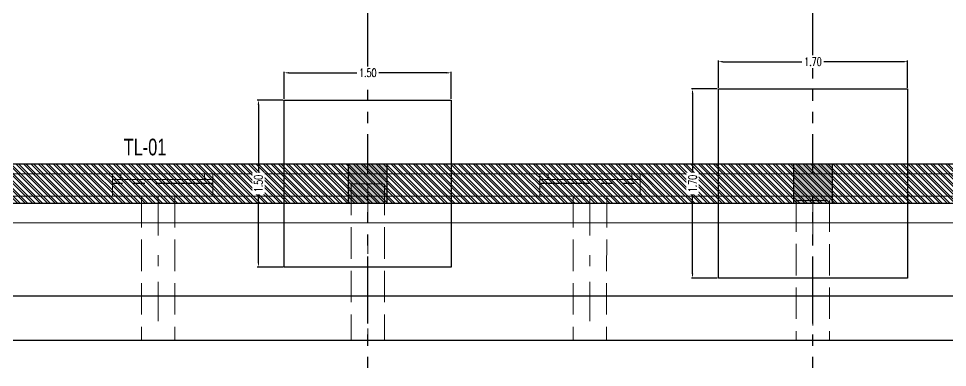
# Model space of a CAD drawing. Header units: metres. Extents: x -6.1 to 26.1, y -10.1 to 14.1.
# Drawn here: x 8.86 to 17.21, y -1.65 to 1.48 of the extents above; entities that cross this region are included whole.
import ezdxf
from ezdxf.enums import TextEntityAlignment as Align

# ---------------------------------------------------------------- set-up
doc = ezdxf.new("R2010")
doc.units = ezdxf.units.M
doc.header["$MEASUREMENT"] = 0
for name, pattern in [('Xref_Arq. PB$0$Línea Oculta', [0.391222, 0.282222, -0.109]), ('Xref_Arq. PB$0$Punto & Raya', [0.670278, 0.352778, -0.176389, 0, -0.141111]), ('Xref_Arq. PB$0$Wipeout_Contour', [1, 0, -1]), ('Xref_Cimentación$0$Xr-Muroscontencion$0$HIDDEN', [0.375, 0.25, -0.125]), ('Xref_Ejes$0$ACAD_ISO05W100', [33, 24, -3, 0, -3, 0, -3])]:
    doc.linetypes.add(name, pattern=pattern)
for name, color, linetype in [('Xref_Arq. PB$0$Estructura - Forjados', 7, 'Continuous'), ('Xref_Arq. PB$0$Estructura - Muros', 7, 'Continuous'), ('Xref_Arq. PB$0$Estructura - Vigas y Pilares', 7, 'Continuous'), ('Xref_Arq. PB$0$Ventanas ArchiCAD', 7, 'Continuous'), ('Xref_Cimentación$0$00-ZA', 2, 'Continuous'), ('Xref_Cimentación$0$Cerramiento', 11, 'Continuous'), ('Xref_Cimentación$0$VIGA', 3, 'Continuous'), ('Xref_Cimentación$0$Xref_Pedestales$0$COLUM. PB', 140, 'Continuous'), ('Xref_Ejes$0$00-EJES', 1, 'Xref_Ejes$0$ACAD_ISO05W100')]:
    doc.layers.add(name, color=color, linetype=linetype)
for name, color, linetype, lineweight in [('Xref_Arq. PB$0$Estructura - Forjados_Pluma_Nº__1', 7, 'Continuous', 13), ('Xref_Arq. PB$0$Estructura - Muros_Pluma_Nº__1', 7, 'Continuous', 13), ('Xref_Arq. PB$0$Ventanas ArchiCAD_Pluma_Nº__1', 7, 'Continuous', 13), ('Xref_Arq. PB$0$Ventanas ArchiCAD_Pluma_Nº__23', 7, 'Continuous', 18)]:
    doc.layers.add(name, color=color, linetype=linetype, lineweight=lineweight)
for name, color, linetype, lineweight, true_color in [('Xref_Arq. PB$0$Estructura - Vigas y Pilares_Pluma_Nº__69', 7, 'Continuous', 13, 0x6a6a6a), ('Xref_Arq. PB$0$Estructura - Vigas y Pilares_Pluma_Nº__90', 7, 'Continuous', 13, 0x6a6a6a), ('Xref_Arq. PB$0$Ventanas ArchiCAD_Pluma_Nº__3', 7, 'Continuous', 18, 0xff6600)]:
    doc.layers.add(name, color=color, linetype=linetype, lineweight=lineweight, true_color=true_color)
doc.styles.add('Xref_Cimentación$0$ARIAL', font='arial.ttf', dxfattribs={"height": 2})
doc.styles.add('Xref_Cimentación$0$Xr-Muroscontencion$0$Romans', font='romans.shx', dxfattribs={"width": 0.7})
doc.dimstyles.new('Xref_Cimentación$0$Xr-Muroscontencion$0$D20', dxfattribs={"dimtxt": 0.05, "dimasz": 0.04, "dimexe": 0.01, "dimexo": 0.01, "dimgap": 0.01, "dimtad": 0, "dimdec": 3, "dimzin": 1, "dimdsep": 46, "dimtxsty": 'Xref_Cimentación$0$Xr-Muroscontencion$0$Romans', "dimcen": 2.5, "dimclrd": 1, "dimclre": 8, "dimclrt": 7, "dimadec": 0, "dimazin": 0, "dimtfac": 1, "dimtdec": 3, "dimtmove": 1, "dimatfit": 1, "dimfxl": 1, "dimtfill": 1, "dimarcsym": 0})

# ---------------------------------------------------------------- blocks, each defined once
blk = doc.blocks.new('Xref_Ejes')
at = {"layer": 'Xref_Ejes$0$00-EJES', "ltscale": 0.025}
for p, q in [((12, -8.9568), (12, 12.9873)), ((16, -8.9568), (16, 12.9873)), ((24.9967, 0), (-5, 0))]:
    blk.add_line(p, q, dxfattribs=at)
blk = doc.blocks.new('Xref_Arq. PB$0$Forjado_1', base_point=(9.6104, 18.2739))
at = {"layer": 'Xref_Arq. PB$0$Estructura - Forjados_Pluma_Nº__1', "linetype": 'Continuous', "flags": 128}
blk.add_lwpolyline([(9.6104, 18.2739), (9.6104, 8.6612), (-7.0825, 8.6612), (-7.0825, 18.2739)], close=True, dxfattribs=at)
blk = doc.blocks.new('Xref_Arq. PB$0$Forjado_2', base_point=(-11.0804, 18.5154))
at = {"layer": 'Xref_Arq. PB$0$Estructura - Forjados_Pluma_Nº__1', "linetype": 'Continuous', "flags": 128}
blk.add_lwpolyline([(-11.0804, 18.5154), (10.7361, 18.5154), (10.7514, 7.6041), (-11.0804, 7.6041)], close=True, dxfattribs=at)
blk = doc.blocks.new('Xref_Arq. PB$0$Ventana 17_2')
at = {"layer": 'Xref_Arq. PB$0$Ventanas ArchiCAD_Pluma_Nº__1', "linetype": 'Continuous'}
for p, q in [((-0.45, 0), (-0.45, -0.05)), ((0.45, 0), (0.45, -0.05))]:
    blk.add_line(p, q, dxfattribs=at)
at = {"layer": 'Xref_Arq. PB$0$Ventanas ArchiCAD_Pluma_Nº__23', "linetype": 'Continuous'}
for p, q in [((-0.45, 0), (-0.375, 0)), ((-0.375, 0), (-0.375, -0.05)), ((0.375, -0.05), (0.375, 0)), ((0.375, 0), (0.45, 0)), ((-0.375, -0.05), (-0.45, -0.05)), ((0.45, -0.05), (0.375, -0.05))]:
    blk.add_line(p, q, dxfattribs=at)
at = {"layer": 'Xref_Arq. PB$0$Ventanas ArchiCAD_Pluma_Nº__3', "linetype": 'Continuous'}
for p, q in [((-0.45, 0), (0.45, 0)), ((-0.375, 0), (0.375, 0)), ((0.375, -0.05), (-0.375, -0.05)), ((-0.45, -0.2), (0.45, -0.2))]:
    blk.add_line(p, q, dxfattribs=at)
blk = doc.blocks.new('Xref_Arq. PB$0$Muro_6', base_point=(-6.5596, 8.9011))
at = {"color": 254, "linetype": 'Xref_Arq. PB$0$Wipeout_Contour', "lineweight": 0, "ltscale": 50.031113}
blk.add_wipeout([(-0.9475, 9.1011), (-6.5596, 9.1011), (-6.5596, 8.9011), (-0.9475, 8.9011), (-0.9475, 9.0511)], dxfattribs=at).dxf.layer = 'Xref_Arq. PB$0$Estructura - Muros'
at = {"color": 254, "linetype": 'Xref_Arq. PB$0$Wipeout_Contour', "lineweight": 0, "ltscale": 55.831066}
blk.add_wipeout([(-0.0475, 8.9011), (2.8919, 8.9011), (2.8919, 9.0511), (2.8919, 9.1011), (-0.0475, 9.1011), (-0.0475, 9.0511)], dxfattribs=at).dxf.layer = 'Xref_Arq. PB$0$Estructura - Muros'
at = {"color": 254, "linetype": 'Xref_Arq. PB$0$Wipeout_Contour', "lineweight": 0, "ltscale": 63.854717}
blk.add_wipeout([(3.7919, 8.9011), (7.0081, 8.9011), (7.0081, 9.0511), (7.0081, 9.1011), (3.7919, 9.1011), (3.7919, 9.0511)], dxfattribs=at).dxf.layer = 'Xref_Arq. PB$0$Estructura - Muros'
at = {"layer": 'Xref_Arq. PB$0$Estructura - Muros_Pluma_Nº__1', "linetype": 'Continuous'}
for p, q in [((-0.9475, 9.1011), (-0.9475, 9.0511)), ((-0.0475, 9.1011), (-0.0475, 9.0511)), ((2.8919, 9.1011), (2.8919, 9.0511)), ((3.7919, 9.1011), (3.7919, 9.0511)), ((-0.9475, 9.0511), (-0.9475, 8.9011)), ((-0.0475, 9.0511), (-0.0475, 8.9011)), ((2.8919, 9.0511), (2.8919, 8.9011)), ((3.7919, 9.0511), (3.7919, 8.9011))]:
    blk.add_line(p, q, dxfattribs=at)
at = {"layer": 'Xref_Arq. PB$0$Estructura - Muros_Pluma_Nº__1', "linetype": 'Continuous', "flags": 128}
for points in [[(-0.9475, 9.1011), (-6.5596, 9.1011)], [(2.8919, 9.1011), (-0.0475, 9.1011)], [(7.0081, 9.1011), (3.7919, 9.1011)], [(-6.5596, 8.9011), (-0.9475, 8.9011)], [(-0.0475, 8.9011), (2.8919, 8.9011)], [(3.7919, 8.9011), (7.0081, 8.9011)]]:
    blk.add_lwpolyline(points, dxfattribs=at)
at = {"layer": 'Xref_Arq. PB$0$Ventanas ArchiCAD', "color": 251, "linetype": 'Continuous', "lineweight": 13, "true_color": 0x6a6a6a, "xscale": -1}
for p in [(-0.4975, 9.1011), (3.3419, 9.1011)]:
    blk.add_blockref('Xref_Arq. PB$0$Ventana 17_2', p, dxfattribs=at)
blk = doc.blocks.new('Xref_Arq. PB$0$Viga_9', base_point=(1.3469, 9.0119))
at = {"layer": 'Xref_Arq. PB$0$Estructura - Vigas y Pilares_Pluma_Nº__69', "linetype": 'Xref_Arq. PB$0$Punto & Raya'}
blk.add_line((1.3469, 9.0119), (1.3461, 7.6041), dxfattribs=at)
at = {"layer": 'Xref_Arq. PB$0$Estructura - Vigas y Pilares_Pluma_Nº__90', "linetype": 'Xref_Arq. PB$0$Línea Oculta'}
for p, q in [((1.1969, 9.0119), (1.1961, 7.6042)), ((1.1969, 9.0119), (1.4969, 9.0118)), ((1.4969, 9.0118), (1.4961, 7.604)), ((1.1961, 7.6042), (1.4961, 7.604))]:
    blk.add_line(p, q, dxfattribs=at)
blk = doc.blocks.new('Xref_Arq. PB$0$Viga_10', base_point=(-0.5385, 8.9011))
at = {"layer": 'Xref_Arq. PB$0$Estructura - Vigas y Pilares_Pluma_Nº__69', "linetype": 'Xref_Arq. PB$0$Punto & Raya'}
blk.add_line((-0.5385, 8.9011), (-0.5385, 7.6041), dxfattribs=at)
at = {"layer": 'Xref_Arq. PB$0$Estructura - Vigas y Pilares_Pluma_Nº__90', "linetype": 'Xref_Arq. PB$0$Línea Oculta'}
for p, q in [((-0.6885, 8.9011), (-0.6885, 7.6041)), ((-0.6885, 8.9011), (-0.3885, 8.9011)), ((-0.3885, 8.9011), (-0.3885, 7.6041)), ((-0.6885, 7.6041), (-0.3885, 7.6041))]:
    blk.add_line(p, q, dxfattribs=at)
blk = doc.blocks.new('Xref_Arq. PB$0$Viga_11', base_point=(3.3419, 8.9011))
at = {"layer": 'Xref_Arq. PB$0$Estructura - Vigas y Pilares_Pluma_Nº__69', "linetype": 'Xref_Arq. PB$0$Punto & Raya'}
blk.add_line((3.3419, 8.9011), (3.3417, 7.6041), dxfattribs=at)
at = {"layer": 'Xref_Arq. PB$0$Estructura - Vigas y Pilares_Pluma_Nº__90', "linetype": 'Xref_Arq. PB$0$Línea Oculta'}
for p, q in [((3.1919, 8.9011), (3.1917, 7.6041)), ((3.1919, 8.9011), (3.4919, 8.901)), ((3.4919, 8.901), (3.4917, 7.6041)), ((3.1917, 7.6041), (3.4917, 7.6041))]:
    blk.add_line(p, q, dxfattribs=at)
blk = doc.blocks.new('Xref_Arq. PB$0$Viga_12', base_point=(5.344, 8.8619))
at = {"layer": 'Xref_Arq. PB$0$Estructura - Vigas y Pilares_Pluma_Nº__69', "linetype": 'Xref_Arq. PB$0$Punto & Raya'}
blk.add_line((5.344, 8.8619), (5.3433, 7.6041), dxfattribs=at)
at = {"layer": 'Xref_Arq. PB$0$Estructura - Vigas y Pilares_Pluma_Nº__90', "linetype": 'Xref_Arq. PB$0$Línea Oculta'}
for p, q in [((5.194, 8.862), (5.1933, 7.6042)), ((5.194, 8.862), (5.494, 8.8618)), ((5.494, 8.8618), (5.4933, 7.604)), ((5.1933, 7.6042), (5.4933, 7.604))]:
    blk.add_line(p, q, dxfattribs=at)
blk = doc.blocks.new('Xref_Arq. PB')
at = {"layer": 'Xref_Arq. PB$0$Estructura - Forjados', "linetype": 'Continuous'}
for name, p in [('Xref_Arq. PB$0$Forjado_2', (-0.4258, 9.5015)), ('Xref_Arq. PB$0$Forjado_1', (20.265, 9.26))]:
    blk.add_blockref(name, p, dxfattribs=at)
at = {"layer": 'Xref_Arq. PB$0$Estructura - Muros'}
blk.add_blockref('Xref_Arq. PB$0$Muro_6', (4.095, -0.1129), dxfattribs=at)
blk.add_lwpolyline([(-0.4258, 1.7043), (-0.0258, 1.7043), (-0.0258, -1.0098), (21.006, -1.0098), (21.0148, 3.5281), (21.3991, 3.5263), (21.406, -1.4098), (-0.4258, -1.4098), (-0.4258, 1.7043)])
at = {"layer": 'Xref_Arq. PB$0$Estructura - Vigas y Pilares', "color": 251, "lineweight": 13, "true_color": 0x6a6a6a}
for name, p in [('Xref_Arq. PB$0$Viga_9', (12.0015, -0.0021)), ('Xref_Arq. PB$0$Viga_10', (10.1161, -0.1129)), ('Xref_Arq. PB$0$Viga_11', (13.9965, -0.1129)), ('Xref_Arq. PB$0$Viga_12', (15.9986, -0.1521))]:
    blk.add_blockref(name, p, dxfattribs=at)
blk = doc.blocks.new('*U414')
at = {"ltscale": 0.025, "true_color": 0x636466}
h = blk.add_hatch(color=251, dxfattribs=at)
h.dxf.hatch_style = 1
h.paths.add_polyline_path([(-0.125, -0.075), (0.225, -0.075), (0.225, 0.275), (-0.125, 0.275)])
at = {"color": 251, "linetype": 'ByBlock', "ltscale": 0.025, "true_color": 0x636466}
blk.add_lwpolyline([(-0.125, -0.075), (0.225, -0.075), (0.225, 0.275), (-0.125, 0.275)], close=True, dxfattribs=at)
blk = doc.blocks.new('Xref_Cimentación$0$Xref_Pedestales')
at = {"layer": 'Xref_Cimentación$0$Xref_Pedestales$0$COLUM. PB', "ltscale": 0.025}
for p in [(11.95, -0.1), (15.95, -0.1)]:
    blk.add_blockref('*U414', p, dxfattribs=at)
blk = doc.blocks.new('*U483')
at = {"layer": 'Xref_Cimentación$0$VIGA', "ltscale": 0.025, "transparency": 33554559}
h = blk.add_hatch(dxfattribs=at)
h.set_pattern_fill('ANSI32', color=250, scale=0.005, angle=-90)
h.set_pattern_definition([(315, (14.226727, 0.2), (0.03367596, 0.03367596), []), (315, (14.226727, 0.17755), (0.03367596, 0.03367596), [])])
h.paths.add_polyline_path([(15.9967, 0.275), (-0.35, 0.275), (-0.35, -0.075), (15.9967, -0.075)])
at = {"layer": 'Xref_Cimentación$0$VIGA', "ltscale": 0.025}
for p, q in [((15.9967, 0.275), (-0.35, 0.275)), ((-0.35, -0.075), (15.9967, -0.075))]:
    blk.add_line(p, q, dxfattribs=at)
at = {"layer": 'Xref_Cimentación$0$VIGA', "ltscale": 0.025, "style": 'Xref_Cimentación$0$ARIAL', "width": 0.7, "flags": 8}
blk.add_attdef('V-00', text='', height=0.15, dxfattribs=at).set_placement((5.8238, 0.428), align=Align.MIDDLE_CENTER)
blk = doc.blocks.new('*D461')
at = {"layer": 'Xref_Cimentación$0$00-ZA', "color": 8, "linetype": 'Xref_Cimentación$0$Xr-Muroscontencion$0$HIDDEN', "lineweight": -2, "transparency": 16777216}
for p, q in [((11.24, 0.75), (11.0077, 0.75)), ((11.24, -0.75), (11.0077, -0.75))]:
    blk.add_line(p, q, dxfattribs=at)
at = {"layer": 'Xref_Cimentación$0$00-ZA', "color": 1, "lineweight": -2, "transparency": 16777216}
for p, q in [((11.0177, 0.71), (11.0177, 0.0862)), ((11.0177, -0.71), (11.0177, -0.0862))]:
    blk.add_line(p, q, dxfattribs=at)
at = {"layer": 'Xref_Cimentación$0$00-ZA', "color": 1, "transparency": 16777216}
for points in [[(11.0111, 0.71), (11.0244, 0.71), (11.0177, 0.75)], [(11.0111, -0.71), (11.0244, -0.71), (11.0177, -0.75)]]:
    blk.add_solid(points, dxfattribs=at)
at = {"layer": 'Xref_Cimentación$0$00-ZA', "color": 7, "transparency": 16777216, "insert": (11.0177, 0), "char_height": 0.075, "attachment_point": 5, "rotation": 90, "style": 'Xref_Cimentación$0$Xr-Muroscontencion$0$Romans', "bg_fill": 3, "box_fill_scale": 1.25, "bg_fill_color": 256, "bg_fill_true_color": 13158600, "bg_fill_transparency": 0}
blk.add_mtext('1.50', dxfattribs=at)
blk = doc.blocks.new('*D462')
at = {"layer": 'Xref_Cimentación$0$00-ZA', "color": 8, "linetype": 'Xref_Cimentación$0$Xr-Muroscontencion$0$HIDDEN', "lineweight": -2, "transparency": 16777216}
for p, q in [((11.25, 0.76), (11.25, 1.0048)), ((12.75, 0.76), (12.75, 1.0048))]:
    blk.add_line(p, q, dxfattribs=at)
at = {"layer": 'Xref_Cimentación$0$00-ZA', "color": 1, "lineweight": -2, "transparency": 16777216}
for p, q in [((11.29, 0.9948), (11.9138, 0.9948)), ((12.71, 0.9948), (12.0862, 0.9948))]:
    blk.add_line(p, q, dxfattribs=at)
at = {"layer": 'Xref_Cimentación$0$00-ZA', "color": 1, "transparency": 16777216}
for points in [[(11.29, 1.0014), (11.29, 0.9881), (11.25, 0.9948)], [(12.71, 1.0014), (12.71, 0.9881), (12.75, 0.9948)]]:
    blk.add_solid(points, dxfattribs=at)
at = {"layer": 'Xref_Cimentación$0$00-ZA', "color": 7, "transparency": 16777216, "insert": (12, 0.9948), "char_height": 0.075, "attachment_point": 5, "style": 'Xref_Cimentación$0$Xr-Muroscontencion$0$Romans', "bg_fill": 3, "box_fill_scale": 1.25, "bg_fill_color": 256, "bg_fill_true_color": 13158600, "bg_fill_transparency": 0}
blk.add_mtext('1.50', dxfattribs=at)
blk = doc.blocks.new('*D465')
at = {"layer": 'Xref_Cimentación$0$00-ZA', "color": 8, "linetype": 'Xref_Cimentación$0$Xr-Muroscontencion$0$HIDDEN', "lineweight": -2, "transparency": 16777216}
for p, q in [((15.14, 0.85), (14.9077, 0.85)), ((15.14, -0.85), (14.9077, -0.85))]:
    blk.add_line(p, q, dxfattribs=at)
at = {"layer": 'Xref_Cimentación$0$00-ZA', "color": 1, "lineweight": -2, "transparency": 16777216}
for p, q in [((14.9177, 0.81), (14.9177, 0.0862)), ((14.9177, -0.81), (14.9177, -0.0863))]:
    blk.add_line(p, q, dxfattribs=at)
at = {"layer": 'Xref_Cimentación$0$00-ZA', "color": 1, "transparency": 16777216}
for points in [[(14.9111, 0.81), (14.9244, 0.81), (14.9177, 0.85)], [(14.9111, -0.81), (14.9244, -0.81), (14.9177, -0.85)]]:
    blk.add_solid(points, dxfattribs=at)
at = {"layer": 'Xref_Cimentación$0$00-ZA', "color": 7, "transparency": 16777216, "insert": (14.9177, 0), "char_height": 0.075, "attachment_point": 5, "rotation": 90, "style": 'Xref_Cimentación$0$Xr-Muroscontencion$0$Romans', "bg_fill": 3, "box_fill_scale": 1.25, "bg_fill_color": 256, "bg_fill_true_color": 13158600, "bg_fill_transparency": 0}
blk.add_mtext('1.70', dxfattribs=at)
blk = doc.blocks.new('*D466')
at = {"layer": 'Xref_Cimentación$0$00-ZA', "color": 8, "linetype": 'Xref_Cimentación$0$Xr-Muroscontencion$0$HIDDEN', "lineweight": -2, "transparency": 16777216}
for p, q in [((15.15, 0.86), (15.15, 1.1048)), ((16.85, 0.86), (16.85, 1.1048))]:
    blk.add_line(p, q, dxfattribs=at)
at = {"layer": 'Xref_Cimentación$0$00-ZA', "color": 1, "lineweight": -2, "transparency": 16777216}
for p, q in [((15.19, 1.0948), (15.9138, 1.0948)), ((16.81, 1.0948), (16.0862, 1.0948))]:
    blk.add_line(p, q, dxfattribs=at)
at = {"layer": 'Xref_Cimentación$0$00-ZA', "color": 1, "transparency": 16777216}
for points in [[(15.19, 1.1014), (15.19, 1.0881), (15.15, 1.0948)], [(16.81, 1.1014), (16.81, 1.0881), (16.85, 1.0948)]]:
    blk.add_solid(points, dxfattribs=at)
at = {"layer": 'Xref_Cimentación$0$00-ZA', "color": 7, "transparency": 16777216, "insert": (16, 1.0948), "char_height": 0.075, "attachment_point": 5, "style": 'Xref_Cimentación$0$Xr-Muroscontencion$0$Romans', "bg_fill": 3, "box_fill_scale": 1.25, "bg_fill_color": 256, "bg_fill_true_color": 13158600, "bg_fill_transparency": 0}
blk.add_mtext('1.70', dxfattribs=at)
blk = doc.blocks.new('Xref_Cimentación')
at = {"layer": 'Xref_Cimentación$0$00-ZA'}
for points in [[(15.15, 0.85), (16.85, 0.85), (16.85, -0.85), (15.15, -0.85), (15.15, 0.85)], [(11.25, 0.75), (12.75, 0.75), (12.75, -0.75), (11.25, -0.75), (11.25, 0.75)]]:
    blk.add_lwpolyline(points, dxfattribs=at)
at = {"ltscale": 0.025}
ref = blk.add_blockref('*U483', (4.175, -0.1), dxfattribs=at)
ref.add_attrib('V-00', 'TL-01', dxfattribs={"layer": 'Xref_Cimentación$0$VIGA', "ltscale": 0.025, "height": 0.15, "style": 'Xref_Cimentación$0$ARIAL', "width": 0.7}).set_placement((9.9988, 0.328), align=Align.MIDDLE_CENTER)
at = {"layer": 'Xref_Cimentación$0$Cerramiento'}
blk.add_blockref('Xref_Cimentación$0$Xref_Pedestales', (0, 0), dxfattribs=at)
at = {"layer": 'Xref_Cimentación$0$00-ZA'}
for base, p1, p2, picture, middle in [((14.9177, -0.85), (15.15, 0.85), (15.15, -0.85), '*D465', (14.9177, 0)), ((11.0177, -0.75), (11.25, 0.75), (11.25, -0.75), '*D461', (11.0177, 0))]:
    dim = blk.add_linear_dim(base=base, p1=p1, p2=p2, angle=90, dimstyle='Xref_Cimentación$0$Xr-Muroscontencion$0$D20', override={"dimtxt": 0.075, "dimdec": 2}, dxfattribs=at)
    dim.commit()
    dim.dimension.update_dxf_attribs({"geometry": picture, "text_midpoint": middle})
for base, p1, p2, picture, middle in [((16.85, 1.0948), (15.15, 0.85), (16.85, 0.85), '*D466', (16, 1.0948)), ((12.75, 0.9948), (11.25, 0.75), (12.75, 0.75), '*D462', (12, 0.9948))]:
    dim = blk.add_linear_dim(base=base, p1=p1, p2=p2, dimstyle='Xref_Cimentación$0$Xr-Muroscontencion$0$D20', override={"dimtxt": 0.075, "dimdec": 2}, dxfattribs=at)
    dim.commit()
    dim.dimension.update_dxf_attribs({"geometry": picture, "text_midpoint": middle})

msp = doc.modelspace()

# ---------------------------------------------------------------- block references
msp.add_blockref('Xref_Ejes', (0, 0))

# ---------------------------------------------------------------- next in the draw order: block references
msp.add_blockref('Xref_Arq. PB', (0, 0))

# ---------------------------------------------------------------- next in the draw order: block references
msp.add_blockref('Xref_Cimentación', (0, 0))

doc.saveas('drawing.dxf')
